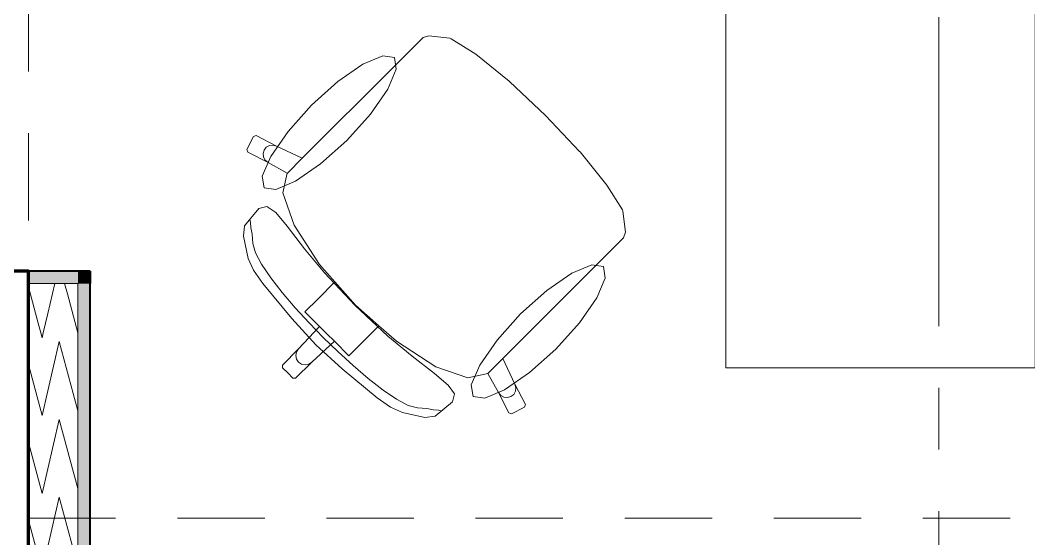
# Model space of a CAD drawing. Header units: inches. Extents: x -38 to 5698, y -33 to 92.
# Drawn here: x 222.557 to 224.188, y 30.167 to 31.006 of the extents above; entities that cross this region are included whole.
import ezdxf

# ---------------------------------------------------------------- set-up
doc = ezdxf.new("R2010")
doc.units = ezdxf.units.IN
doc.header["$MEASUREMENT"] = 0
doc.linetypes.add('Hidden Line', pattern=[0.195611, 0.141111, -0.0545])
doc.linetypes.add('Punto & Raya', pattern=[0.65, 0.5, -0.075, 0, -0.075])
for name, color, linetype in [('02 _ ARQ _ ZON _ Espacio.3D', 7, 'Continuous'), ('08 _ STR _ EXT _ 06 Columnas', 7, 'Continuous'), ('08 _ STR _ EXT _ 09 Vigas', 7, 'Continuous'), ('Estructura - 04 MURO', 253, 'Continuous'), ('Interior - Mobiliario', 7, 'Continuous'), ('Marcador - Secciones', 251, 'Continuous')]:
    doc.layers.add(name, color=color, linetype=linetype)

# ---------------------------------------------------------------- blocks, each defined once
blk = doc.blocks.new('*X130', base_point=(1608.118, 0))
at = {"layer": 'Estructura - 04 MURO', "color": 9, "linetype": 'Continuous', "lineweight": 5}
for p, q in [((1645.7511, 30.5631), (1645.768, 30.5)), ((1645.712, 30.5), (1645.7193, 30.5313)), ((1645.7038, 30.5158), (1645.708, 30.5))]:
    blk.add_line(p, q, dxfattribs=at)
blk = doc.blocks.new('*X131', base_point=(1608.118, 0))
at = {"layer": 'Estructura - 04 MURO', "color": 9, "linetype": 'Continuous', "lineweight": 5}
for p, q in [((1645.688, 30.5747), (1645.7038, 30.5158)), ((1645.7193, 30.5313), (1645.7306, 30.58)), ((1645.7466, 30.58), (1645.7511, 30.5631))]:
    blk.add_line(p, q, dxfattribs=at)
blk = doc.blocks.new('*X132', base_point=(1608.118, 0))
at = {"layer": 'Estructura - 04 MURO', "color": 9, "linetype": 'Continuous', "lineweight": 5}
for p, q in [((1645.708, 30.5), (1645.7102, 30.492)), ((1645.7102, 30.492), (1645.712, 30.5)), ((1645.7102, 30.366), (1645.738, 30.4859)), ((1645.738, 30.4859), (1645.768, 30.374)), ((1645.688, 30.4487), (1645.7102, 30.366)), ((1645.7102, 30.24), (1645.738, 30.3599)), ((1645.738, 30.3599), (1645.768, 30.248)), ((1645.688, 30.3227), (1645.7102, 30.24)), ((1645.7102, 30.114), (1645.738, 30.2339)), ((1645.738, 30.2339), (1645.768, 30.122)), ((1645.688, 30.1967), (1645.7102, 30.114)), ((1645.7102, 29.988), (1645.738, 30.1079)), ((1645.738, 30.1079), (1645.768, 29.996)), ((1645.688, 30.0707), (1645.7102, 29.988)), ((1645.7102, 29.862), (1645.738, 29.9819)), ((1645.738, 29.9819), (1645.768, 29.87)), ((1645.688, 29.9447), (1645.7102, 29.862)), ((1645.7134, 29.75), (1645.738, 29.8559)), ((1645.738, 29.8559), (1645.7664, 29.75)), ((1645.688, 29.8187), (1645.7064, 29.75))]:
    blk.add_line(p, q, dxfattribs=at)

msp = doc.modelspace()

# ---------------------------------------------------------------- hatches: boundary and pattern name
at = {"layer": '08 _ STR _ EXT _ 06 Columnas', "linetype": 'Continuous', "lineweight": 9}
h = msp.add_hatch(dxfattribs=at)
h.set_pattern_fill('HORMIGÓN_EN_MASA_0002', style=0, pattern_type=2)
h.set_pattern_definition([(0, (185.00002, 3e-09), (0, 0.3897114), [0.024375, -0.200625]), (0, (185.11252, 0.19486), (0, 0.3897114), [0.024375, -0.200625]), (60, (185.00002, 3e-09), (-0.3375, 0.1948557), [0.024375, -0.200625]), (60, (185.22502, 3e-09), (-0.3375, 0.1948557), [0.024375, -0.200625]), (120, (185.0244, 3e-09), (0.3375, 0.1948557), [0.024375, -0.200625]), (120, (185.2494, 3e-09), (0.3375, 0.1948557), [0.024375, -0.200625]), (0, (185.00002, 0.0375), (0, 0.075), [0, -0.075, 0, -0.1125]), (45, (185.03752, 0.0375), (-0.05303301, 0.05303301), [0, -0.05625, 0, -0.09375])])
h.paths.add_polyline_path([(222.07, 29.7), (222.57, 29.7), (222.57, 30.6), (222.07, 30.6)])
at = {"layer": 'Estructura - 04 MURO', "linetype": 'Continuous', "lineweight": 9}
for points in [[(222.65, 30.6), (222.57, 30.6), (222.57, 30.58), (222.65, 30.58)], [(222.65, 30.58), (222.67, 30.58), (222.67, 30.6)], [(222.65, 30.58), (222.67, 30.6), (222.65, 30.6)], [(222.65, 30.58), (222.65, 29.75), (222.67, 29.75), (222.67, 30.58)]]:
    msp.add_hatch(color=252, dxfattribs=at).paths.add_polyline_path(points)

# ---------------------------------------------------------------- linework, layer by layer
at = {"layer": '02 _ ARQ _ ZON _ Espacio.3D', "color": 254, "linetype": 'Continuous', "lineweight": 0, "flags": 128}
msp.add_lwpolyline([(208.07, 30.8001), (208.57, 30.8001), (208.57, 30.2), (209.17, 30.2), (209.17, 29.75), (215.07, 29.75), (215.07, 30.2), (215.07, 30.6), (215.57, 30.6), (215.57, 30.2), (215.57, 29.75), (222.07, 29.75), (222.07, 30.6), (222.57, 30.6), (222.57, 29.75), (228.47, 29.75), (228.47, 30.2), (229.07, 30.2), (229.07, 31), (229.57, 31)], dxfattribs=at)
at = {"layer": '08 _ STR _ EXT _ 06 Columnas', "color": 7, "linetype": 'Continuous', "lineweight": 80, "flags": 128}
msp.add_lwpolyline([(222.07, 29.7), (222.57, 29.7), (222.57, 30.6), (222.07, 30.6)], close=True, dxfattribs=at)
at = {"layer": '08 _ STR _ EXT _ 09 Vigas', "color": 251, "linetype": 'Hidden Line', "lineweight": 13}
for q in [(222.57, 39.4), (229.07, 30.2)]:
    msp.add_line((222.57, 30.2), q, dxfattribs=at)
at = {"layer": 'Estructura - 04 MURO', "color": 143, "linetype": 'Continuous', "lineweight": 5}
for p, q in [((222.65, 30.58), (222.57, 30.58)), ((222.65, 30.5), (222.65, 30.58)), ((222.65, 30.5), (222.65, 30.58)), ((222.65, 29.75), (222.65, 30.5))]:
    msp.add_line(p, q, dxfattribs=at)
at = {"layer": 'Estructura - 04 MURO', "color": 7, "linetype": 'Continuous', "lineweight": 40, "flags": 128}
for points in [[(222.67, 30.6), (222.57, 30.6)], [(222.67, 30.6), (222.67, 30.58)], [(222.67, 29.75), (222.67, 30.58)]]:
    msp.add_lwpolyline(points, dxfattribs=at)
at = {"layer": 'Interior - Mobiliario', "color": 175, "linetype": 'Continuous', "lineweight": 13}
for p, q in [((223.2083, 30.9783), (223.1864, 30.9563)), ((223.2176, 30.9812), (223.2083, 30.9783)), ((223.2515, 30.9772), (223.2176, 30.9812)), ((223.2537, 30.9763), (223.2515, 30.9772)), ((223.2937, 30.9514), (223.2537, 30.9763)), ((223.1864, 30.9563), (223.1609, 30.9308)), ((223.3474, 30.9078), (223.2937, 30.9514)), ((223.1609, 30.9308), (223.013, 30.783)), ((223.3482, 30.9071), (223.3474, 30.9078)), ((223.4065, 30.8523), (223.3482, 30.9071)), ((223.4065, 30.8523), (223.4614, 30.7939)), ((222.9341, 30.8182), (222.9233, 30.7969)), ((222.9381, 30.8195), (222.9341, 30.8182)), ((222.9713, 30.8026), (222.9381, 30.8195)), ((222.9547, 30.8007), (222.9511, 30.7961)), ((222.9598, 30.8035), (222.9547, 30.8007)), ((222.9656, 30.8042), (222.9598, 30.8035)), ((222.9713, 30.8026), (222.9656, 30.8042)), ((223.013, 30.783), (222.9713, 30.8026)), ((222.9233, 30.7969), (222.9246, 30.7928)), ((222.9246, 30.7928), (222.9577, 30.7758)), ((222.9511, 30.7961), (222.9495, 30.7904)), ((222.9495, 30.7904), (222.9502, 30.7846)), ((222.9502, 30.7846), (222.9531, 30.7795)), ((222.9888, 30.7588), (223.013, 30.783)), ((223.4614, 30.7939), (223.4621, 30.7931)), ((223.4621, 30.7931), (223.5056, 30.7394)), ((222.9531, 30.7795), (222.9577, 30.7758)), ((222.9577, 30.7758), (222.9887, 30.7585)), ((222.9887, 30.7585), (222.9813, 30.7266)), ((222.9888, 30.7588), (222.9887, 30.7585)), ((223.5056, 30.7394), (223.5306, 30.6994)), ((222.9813, 30.7266), (222.9996, 30.6746)), ((222.9426, 30.7015), (222.9194, 30.6736)), ((222.9555, 30.7049), (222.9426, 30.7015)), ((222.9699, 30.6948), (222.9555, 30.7049)), ((222.9885, 30.6726), (222.9699, 30.6948)), ((223.5306, 30.6994), (223.5314, 30.6973)), ((223.5314, 30.6973), (223.5354, 30.6633)), ((222.9194, 30.6736), (222.9176, 30.6568)), ((222.9291, 30.6789), (222.9283, 30.6834)), ((222.9299, 30.6708), (222.9291, 30.6789)), ((222.9319, 30.6601), (222.9299, 30.6708)), ((223.0164, 30.6364), (222.9885, 30.6726)), ((222.9996, 30.6746), (223.041, 30.6108)), ((222.9176, 30.6568), (222.9253, 30.6207)), ((222.9331, 30.6447), (222.9319, 30.6601)), ((223.5326, 30.6541), (223.5106, 30.6321)), ((223.5354, 30.6633), (223.5326, 30.6541)), ((222.937, 30.6299), (222.9331, 30.6447)), ((223.0491, 30.5971), (223.0164, 30.6364)), ((222.9253, 30.6207), (222.9343, 30.6015)), ((222.9469, 30.6111), (222.937, 30.6299)), ((223.5106, 30.6321), (223.4851, 30.6066)), ((222.9618, 30.5893), (222.9469, 30.6111)), ((223.041, 30.6108), (223.0658, 30.5826)), ((223.4851, 30.6066), (223.3373, 30.4587)), ((222.9343, 30.6015), (222.9492, 30.5798)), ((222.9804, 30.5655), (222.9618, 30.5893)), ((223.0986, 30.5443), (223.0491, 30.5971)), ((222.9492, 30.5798), (222.996, 30.5231)), ((223.0658, 30.5826), (223.0384, 30.5553)), ((223.0658, 30.5826), (223.0991, 30.5448)), ((223.0015, 30.5407), (222.9804, 30.5655)), ((223.0384, 30.5553), (223.0172, 30.5341)), ((223.0241, 30.5161), (223.0015, 30.5407)), ((223.0986, 30.5443), (223.1514, 30.4949)), ((223.1369, 30.5115), (223.0991, 30.5448)), ((222.996, 30.5231), (223.0351, 30.4809)), ((223.0172, 30.5341), (223.0409, 30.5105)), ((223.0409, 30.5105), (223.0069, 30.474)), ((223.0469, 30.4926), (223.0241, 30.5161)), ((223.0409, 30.5105), (223.0528, 30.4985)), ((223.1369, 30.5115), (223.1095, 30.4841)), ((223.1651, 30.4867), (223.1369, 30.5115)), ((223.0469, 30.4926), (223.0704, 30.4698)), ((223.0648, 30.4866), (223.0528, 30.4985)), ((223.1514, 30.4949), (223.1907, 30.4621)), ((223.0069, 30.474), (222.9808, 30.4479)), ((223.0069, 30.474), (223.0037, 30.4691)), ((223.0648, 30.4866), (223.0282, 30.4526)), ((223.0774, 30.4418), (223.0351, 30.4809)), ((223.0884, 30.463), (223.0648, 30.4866)), ((223.1095, 30.4841), (223.0884, 30.463)), ((223.2289, 30.4453), (223.1651, 30.4867)), ((223.0037, 30.4691), (223.0025, 30.4634)), ((223.0025, 30.4634), (223.0037, 30.4576)), ((223.0037, 30.4576), (223.007, 30.4527)), ((223.0704, 30.4698), (223.095, 30.4472)), ((223.1907, 30.4621), (223.2268, 30.4342)), ((223.313, 30.4345), (223.3373, 30.4587)), ((223.3373, 30.4587), (223.3568, 30.417)), ((222.9808, 30.4479), (222.9808, 30.4436)), ((222.9808, 30.4436), (222.9894, 30.4351)), ((223.0282, 30.4526), (223.0021, 30.4265)), ((223.0119, 30.4494), (223.007, 30.4527)), ((223.0176, 30.4483), (223.0119, 30.4494)), ((223.0234, 30.4494), (223.0176, 30.4483)), ((223.0282, 30.4526), (223.0234, 30.4494)), ((223.1341, 30.3949), (223.0774, 30.4418)), ((223.095, 30.4472), (223.1197, 30.4261)), ((223.2809, 30.427), (223.2289, 30.4453)), ((222.9979, 30.4265), (222.9894, 30.4351)), ((223.0021, 30.4265), (222.9979, 30.4265)), ((223.1197, 30.4261), (223.1435, 30.4075)), ((223.2268, 30.4342), (223.2491, 30.4156)), ((223.3128, 30.4345), (223.2809, 30.427)), ((223.313, 30.4345), (223.3128, 30.4345)), ((223.3301, 30.4035), (223.3128, 30.4345)), ((223.1435, 30.4075), (223.1654, 30.3927)), ((223.2491, 30.4156), (223.2592, 30.4013)), ((223.3568, 30.417), (223.3585, 30.4113)), ((223.3568, 30.417), (223.3738, 30.3839)), ((223.3585, 30.4113), (223.3578, 30.4055)), ((223.1557, 30.38), (223.1341, 30.3949)), ((223.1654, 30.3927), (223.1842, 30.3827)), ((223.2592, 30.4013), (223.2557, 30.3884)), ((223.3338, 30.3988), (223.3301, 30.4035)), ((223.3471, 30.3704), (223.3301, 30.4035)), ((223.3389, 30.3959), (223.3338, 30.3988)), ((223.3447, 30.3952), (223.3389, 30.3959)), ((223.3504, 30.3968), (223.3447, 30.3952)), ((223.3549, 30.4004), (223.3504, 30.3968)), ((223.3578, 30.4055), (223.3549, 30.4004)), ((223.175, 30.3711), (223.1557, 30.38)), ((223.1842, 30.3827), (223.199, 30.3788)), ((223.199, 30.3788), (223.2144, 30.3776)), ((223.2144, 30.3776), (223.2251, 30.3756)), ((223.2251, 30.3756), (223.2332, 30.3748)), ((223.2557, 30.3884), (223.2279, 30.3652)), ((223.2332, 30.3748), (223.2377, 30.374)), ((223.3725, 30.3798), (223.3511, 30.369)), ((223.3738, 30.3839), (223.3725, 30.3798)), ((223.2111, 30.3633), (223.175, 30.3711)), ((223.2279, 30.3652), (223.2111, 30.3633)), ((223.3511, 30.369), (223.3471, 30.3704))]:
    msp.add_line(p, q, dxfattribs=at)
at = {"layer": 'Interior - Mobiliario', "color": 175, "linetype": 'Continuous', "lineweight": 13, "flags": 128}
for points in [[(224.198, 31.7437), (222.698, 31.7437), (222.698, 31.1437), (223.698, 31.1437), (223.698, 30.4437), (224.198, 30.4437)], [(223.0281, 30.8688), (222.9899, 30.8263), (222.9619, 30.7859), (222.9483, 30.7538), (222.9512, 30.7349), (222.9701, 30.7321), (223.0022, 30.7457), (223.0425, 30.7737), (223.085, 30.8118), (223.1232, 30.8543), (223.1512, 30.8947), (223.1648, 30.9268), (223.1619, 30.9457), (223.143, 30.9485), (223.1109, 30.9349), (223.0706, 30.9069)], [(223.423, 30.4738), (223.3805, 30.4357), (223.3402, 30.4077), (223.3081, 30.3941), (223.2892, 30.3969), (223.2863, 30.4158), (223.2999, 30.4479), (223.328, 30.4883), (223.3661, 30.5308), (223.4086, 30.5689), (223.449, 30.5969), (223.481, 30.6105), (223.4999, 30.6077), (223.5028, 30.5887), (223.4892, 30.5567), (223.4612, 30.5163)]]:
    msp.add_lwpolyline(points, close=True, dxfattribs=at)
at = {"layer": 'Marcador - Secciones', "color": 251, "linetype": 'Punto & Raya', "lineweight": 13}
msp.add_line((224.0425, 46.2111), (224.0425, 0.8878), dxfattribs=at)

# ---------------------------------------------------------------- block references
at = {"layer": 'Estructura - 04 MURO', "color": 7, "lineweight": 80}
for name in ['*X131', '*X130', '*X132']:
    msp.add_blockref(name, (185, 0), dxfattribs=at)

doc.saveas('drawing.dxf')
